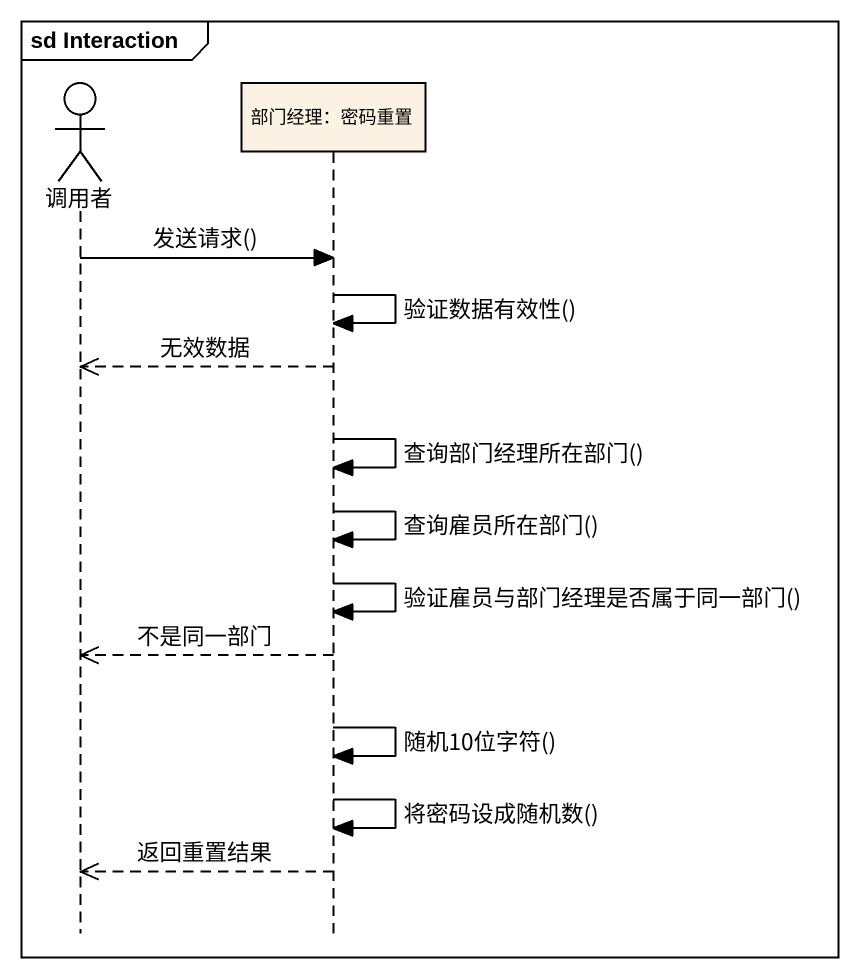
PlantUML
@startuml
mainframe sd Interaction
hide footbox
actor 调用者
participant "部门经理：密码重置" as 部门经理_密码重置

调用者 -> 部门经理_密码重置 : 发送请求()
部门经理_密码重置 -> 部门经理_密码重置 : 验证数据有效性()
部门经理_密码重置 -->> 调用者 : 无效数据
部门经理_密码重置 -> 部门经理_密码重置 : 查询部门经理所在部门()
部门经理_密码重置 -> 部门经理_密码重置 : 查询雇员所在部门()
部门经理_密码重置 -> 部门经理_密码重置 : 验证雇员与部门经理是否属于同一部门()
部门经理_密码重置 -->> 调用者 : 不是同一部门
部门经理_密码重置 -> 部门经理_密码重置 : 随机10位字符()
部门经理_密码重置 -> 部门经理_密码重置 : 将密码设成随机数()
部门经理_密码重置 -->> 调用者 : 返回重置结果
@enduml
